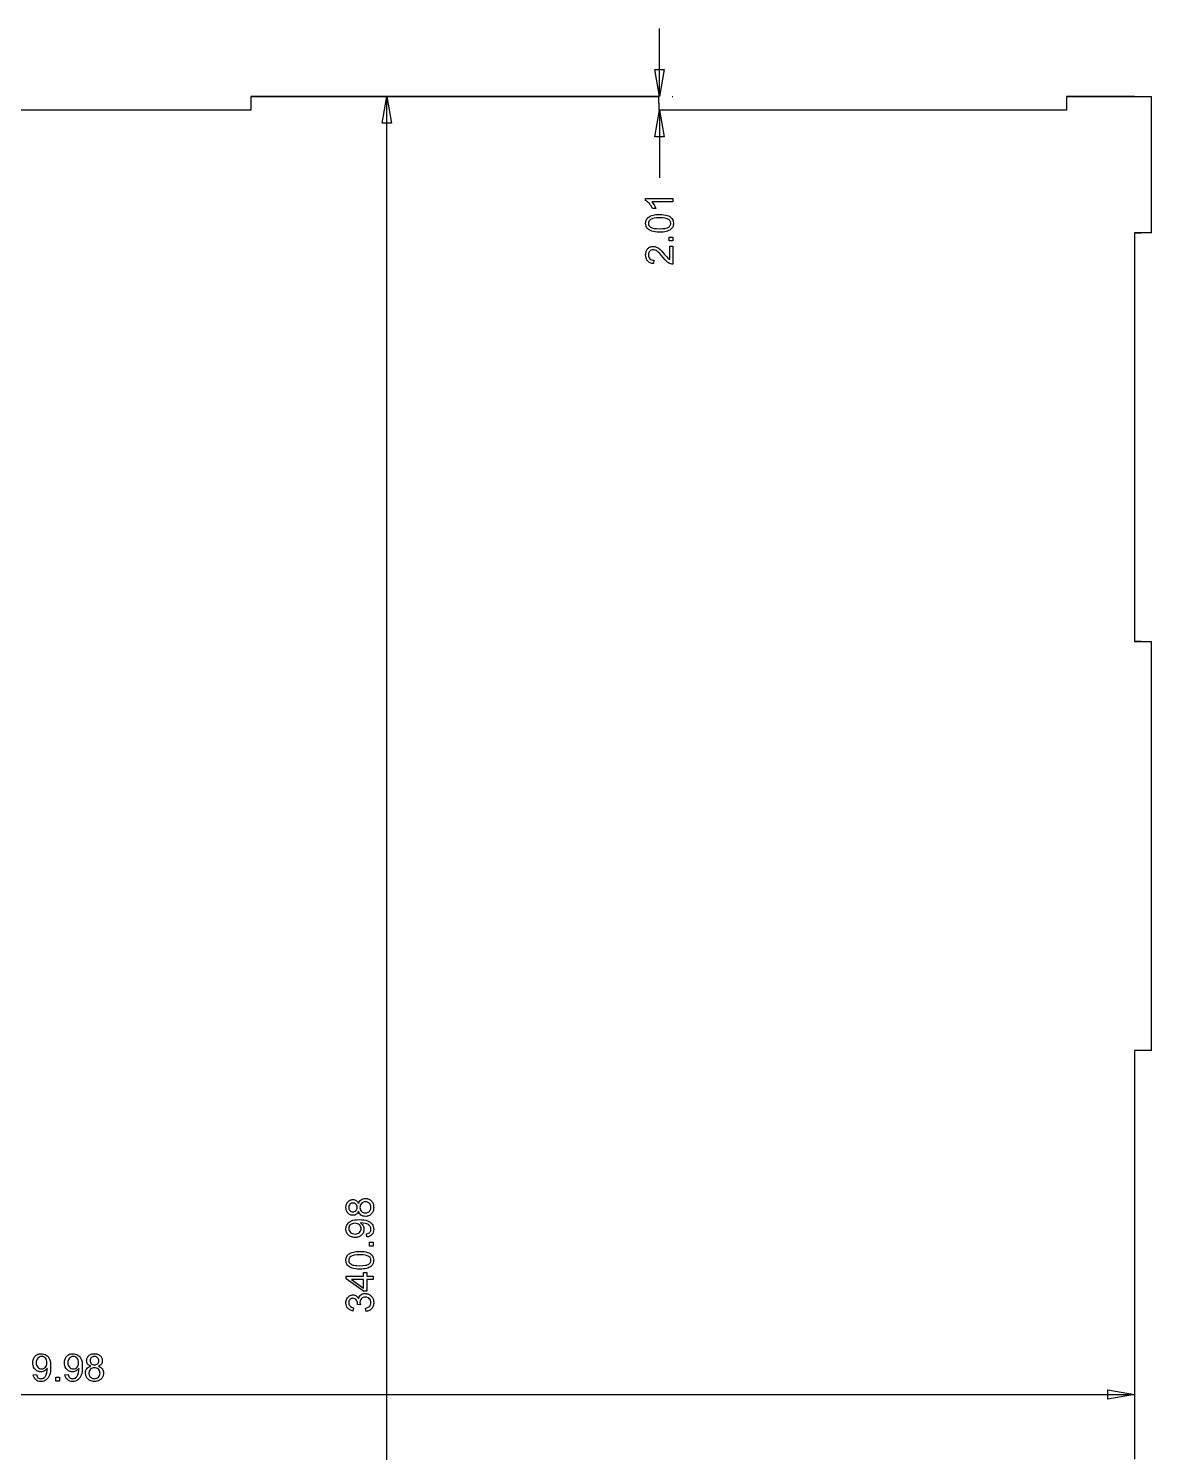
# Model space of a CAD drawing. Extents: x 4 to 590, y 49 to 419.
# Drawn here: x 167.3 to 332.5, y 209.9 to 419.5 of the extents above; entities that cross this region are included whole.
import ezdxf

# ---------------------------------------------------------------- set-up
doc = ezdxf.new("R2010")
doc.units = 0
doc.header["$LTSCALE"] = 10
doc.layers.add('Layer_1', color=7, linetype='CONTINUOUS')

msp = doc.modelspace()

# ---------------------------------------------------------------- linework, layer by layer
at = {"layer": 'Layer_1', "color": 7, "linetype": 'CONTINUOUS'}
for p, q in [((260.1, 409.5), (260.1, 419.49)), ((200, 409.5), (200, 408.5)), ((200, 409.5), (260, 409.5)), ((260, 409.5), (200, 409.5)), ((222, 409.5), (202, 409.5)), ((220, 68.52), (220, 409.5)), ((260, 408.5), (260, 409.5)), ((262, 409.5), (262.1, 409.5)), ((330, 409.5), (320, 409.5)), ((320, 409.5), (320, 408.5)), ((320, 409.5), (330, 409.5)), ((330, 409.5), (332.5, 409.5)), ((332.5, 389.44), (332.5, 409.5)), ((200, 407.49), (140, 407.49)), ((200, 408.5), (200, 407.49)), ((260, 408.5), (260, 407.49)), ((320, 407.49), (260, 407.49)), ((260.1, 407.49), (260.1, 397.5)), ((262.1, 407.49), (262, 407.49)), ((320, 408.5), (320, 407.49)), ((330, 389.44), (330, 329.27)), ((332.5, 389.44), (331, 389.44)), ((331, 329.27), (332.5, 329.27)), ((332.5, 269.1), (332.5, 329.27)), ((330, 269.1), (330, 208.93)), ((331, 269.1), (330, 269.1)), ((332.5, 269.1), (331, 269.1)), ((330, 220.45), (330, 210.93)), ((10.02, 218.45), (330, 218.45))]:
    msp.add_line(p, q, dxfattribs=at)
at = {"layer": 'Layer_1', "color": 7, "linetype": 'CONTINUOUS', "flags": 128}
for points in [[(260.1, 409.5), (259.41, 413.44), (260.79, 413.44), (260.1, 409.5)], [(220, 409.5), (220.69, 405.56), (219.31, 405.56), (220, 409.5)], [(260.1, 407.49), (260.79, 403.56), (259.41, 403.56), (260.1, 407.49)], [(262.1, 394.47), (262.1, 393.98), (258.97, 393.98), (259.14, 393.78), (259.31, 393.52), (259.46, 393.24), (259.56, 393), (259.09, 393), (258.99, 393.2), (258.87, 393.39), (258.75, 393.56), (258.62, 393.72), (258.48, 393.86), (258.35, 393.98), (258.21, 394.08), (258.08, 394.16), (258.08, 394.47), (262.1, 394.47)], [(260.13, 389.52), (259.79, 389.53), (259.49, 389.55), (259.22, 389.6), (258.99, 389.66), (258.78, 389.74), (258.6, 389.84), (258.45, 389.96), (258.32, 390.1), (258.22, 390.25), (258.14, 390.42), (258.1, 390.61), (258.08, 390.82), (258.09, 390.98), (258.12, 391.12), (258.16, 391.26), (258.21, 391.39), (258.29, 391.5), (258.37, 391.61), (258.47, 391.7), (258.59, 391.79), (258.72, 391.86), (258.86, 391.93), (259.01, 391.99), (259.18, 392.03), (259.37, 392.07), (259.59, 392.1), (259.85, 392.12), (260.13, 392.12), (260.46, 392.12), (260.76, 392.09), (261.03, 392.04), (261.26, 391.98), (261.47, 391.9), (261.65, 391.8), (261.8, 391.68), (261.93, 391.55), (262.04, 391.39), (262.11, 391.22), (262.15, 391.03), (262.17, 390.82), (262.16, 390.68), (262.14, 390.55), (262.11, 390.42), (262.06, 390.3), (262.01, 390.19), (261.93, 390.09), (261.85, 390), (261.75, 389.91), (261.62, 389.82), (261.46, 389.74), (261.29, 389.67), (261.1, 389.62), (260.88, 389.57), (260.65, 389.54), (260.4, 389.52), (260.13, 389.52)], [(260.13, 390.02), (260.58, 390.04), (260.95, 390.08), (261.1, 390.11), (261.23, 390.15), (261.35, 390.2), (261.44, 390.25), (261.58, 390.37), (261.64, 390.44), (261.68, 390.51), (261.72, 390.58), (261.74, 390.66), (261.76, 390.74), (261.76, 390.82), (261.76, 390.9), (261.74, 390.98), (261.72, 391.06), (261.68, 391.13), (261.64, 391.2), (261.58, 391.27), (261.44, 391.39), (261.34, 391.44), (261.23, 391.49), (261.1, 391.53), (260.95, 391.56), (260.58, 391.61), (260.13, 391.62), (259.67, 391.61), (259.31, 391.56), (259.15, 391.53), (259.02, 391.49), (258.91, 391.44), (258.81, 391.39), (258.67, 391.27), (258.62, 391.2), (258.57, 391.13), (258.54, 391.06), (258.51, 390.98), (258.5, 390.9), (258.49, 390.82), (258.51, 390.65), (258.56, 390.51), (258.65, 390.38), (258.78, 390.27), (258.88, 390.22), (259, 390.16), (259.14, 390.12), (259.3, 390.08), (259.48, 390.06), (259.67, 390.04), (260.13, 390.02)], [(262.1, 388.24), (261.54, 388.24), (261.54, 388.8), (262.1, 388.8), (262.1, 388.24)], [(331, 389.44), (330, 389.44), (331, 389.44)], [(261.63, 387.44), (262.1, 387.44), (262.1, 384.79), (261.93, 384.8), (261.76, 384.85), (261.62, 384.91), (261.49, 384.98), (261.36, 385.07), (261.23, 385.17), (261.09, 385.3), (260.94, 385.45), (260.62, 385.82), (260.37, 386.12), (260.14, 386.36), (259.94, 386.56), (259.77, 386.7), (259.62, 386.8), (259.47, 386.87), (259.32, 386.91), (259.18, 386.93), (259.04, 386.91), (258.91, 386.87), (258.8, 386.81), (258.69, 386.72), (258.6, 386.61), (258.54, 386.48), (258.5, 386.33), (258.49, 386.17), (258.5, 386.01), (258.54, 385.85), (258.61, 385.72), (258.7, 385.61), (258.82, 385.51), (258.96, 385.45), (259.11, 385.41), (259.29, 385.39), (259.24, 384.89), (259.1, 384.9), (258.97, 384.93), (258.85, 384.97), (258.74, 385.01), (258.64, 385.06), (258.54, 385.12), (258.46, 385.2), (258.38, 385.28), (258.31, 385.36), (258.25, 385.46), (258.2, 385.56), (258.16, 385.67), (258.13, 385.79), (258.1, 385.91), (258.08, 386.18), (258.09, 386.33), (258.1, 386.46), (258.13, 386.58), (258.16, 386.7), (258.21, 386.81), (258.26, 386.91), (258.33, 387.01), (258.4, 387.1), (258.49, 387.17), (258.57, 387.24), (258.66, 387.3), (258.76, 387.35), (258.86, 387.38), (258.97, 387.41), (259.08, 387.43), (259.19, 387.43), (259.31, 387.43), (259.43, 387.41), (259.55, 387.38), (259.67, 387.33), (259.78, 387.28), (259.9, 387.2), (260.03, 387.11), (260.15, 387.01), (260.46, 386.7), (260.86, 386.25), (261.17, 385.89), (261.36, 385.68), (261.49, 385.57), (261.63, 385.48), (261.63, 387.44)], [(331, 329.27), (330, 329.27), (331, 329.27)], [(215.83, 245.44), (215.77, 245.29), (215.7, 245.17), (215.61, 245.07), (215.51, 244.98), (215.4, 244.92), (215.28, 244.87), (215.15, 244.85), (215.02, 244.84), (214.91, 244.84), (214.81, 244.86), (214.71, 244.88), (214.61, 244.92), (214.52, 244.96), (214.44, 245.01), (214.36, 245.08), (214.28, 245.15), (214.21, 245.23), (214.15, 245.32), (214.1, 245.42), (214.06, 245.52), (214.03, 245.62), (214, 245.74), (213.98, 245.99), (214, 246.24), (214.03, 246.35), (214.06, 246.46), (214.1, 246.56), (214.15, 246.66), (214.22, 246.75), (214.29, 246.83), (214.37, 246.9), (214.45, 246.97), (214.53, 247.02), (214.63, 247.07), (214.72, 247.1), (214.82, 247.13), (214.92, 247.14), (215.03, 247.15), (215.16, 247.14), (215.29, 247.11), (215.41, 247.07), (215.51, 247), (215.61, 246.92), (215.7, 246.82), (215.77, 246.7), (215.83, 246.56), (215.9, 246.73), (215.99, 246.88), (216.09, 247.01), (216.22, 247.12), (216.36, 247.2), (216.51, 247.26), (216.68, 247.3), (216.86, 247.31), (216.98, 247.31), (217.1, 247.29), (217.22, 247.26), (217.33, 247.22), (217.43, 247.17), (217.53, 247.11), (217.63, 247.03), (217.72, 246.95), (217.8, 246.86), (217.87, 246.75), (217.93, 246.65), (217.98, 246.53), (218.02, 246.41), (218.05, 246.28), (218.06, 246.14), (218.07, 245.99), (218.06, 245.85), (218.05, 245.71), (218.02, 245.58), (217.98, 245.46), (217.93, 245.34), (217.87, 245.24), (217.8, 245.13), (217.72, 245.04), (217.63, 244.95), (217.53, 244.88), (217.43, 244.82), (217.32, 244.77), (217.21, 244.73), (217.09, 244.7), (216.97, 244.68), (216.84, 244.68), (216.66, 244.69), (216.48, 244.73), (216.33, 244.79), (216.19, 244.87), (216.07, 244.98), (215.97, 245.11), (215.89, 245.27), (215.83, 245.44)], [(215, 245.34), (215.13, 245.35), (215.26, 245.39), (215.37, 245.44), (215.46, 245.52), (215.54, 245.62), (215.6, 245.73), (215.63, 245.86), (215.64, 246), (215.63, 246.13), (215.6, 246.26), (215.54, 246.37), (215.46, 246.46), (215.37, 246.54), (215.27, 246.6), (215.15, 246.63), (215.03, 246.64), (214.9, 246.63), (214.78, 246.6), (214.67, 246.54), (214.57, 246.46), (214.49, 246.36), (214.43, 246.25), (214.4, 246.13), (214.39, 245.99), (214.4, 245.86), (214.43, 245.73), (214.49, 245.62), (214.57, 245.53), (214.66, 245.44), (214.77, 245.39), (214.88, 245.35), (215, 245.34)], [(216.85, 245.18), (216.95, 245.19), (217.05, 245.21), (217.15, 245.24), (217.25, 245.28), (217.35, 245.34), (217.43, 245.4), (217.5, 245.48), (217.56, 245.58), (217.6, 245.68), (217.64, 245.78), (217.66, 245.89), (217.66, 246), (217.65, 246.17), (217.61, 246.32), (217.54, 246.46), (217.44, 246.58), (217.32, 246.68), (217.18, 246.75), (217.03, 246.8), (216.86, 246.81), (216.69, 246.8), (216.54, 246.75), (216.4, 246.68), (216.28, 246.57), (216.17, 246.45), (216.1, 246.31), (216.06, 246.15), (216.04, 245.98), (216.06, 245.82), (216.1, 245.67), (216.17, 245.53), (216.27, 245.41), (216.39, 245.31), (216.53, 245.24), (216.68, 245.2), (216.85, 245.18)], [(217.08, 241.65), (217.03, 242.12), (217.19, 242.16), (217.32, 242.21), (217.43, 242.27), (217.51, 242.35), (217.58, 242.44), (217.63, 242.54), (217.66, 242.66), (217.66, 242.78), (217.66, 242.89), (217.64, 243), (217.61, 243.09), (217.56, 243.18), (217.5, 243.26), (217.44, 243.34), (217.37, 243.4), (217.28, 243.46), (217.19, 243.51), (217.08, 243.56), (216.82, 243.64), (216.52, 243.7), (216.22, 243.72), (216.12, 243.71), (216.23, 243.63), (216.33, 243.54), (216.42, 243.43), (216.5, 243.31), (216.56, 243.18), (216.61, 243.05), (216.63, 242.9), (216.64, 242.76), (216.64, 242.64), (216.62, 242.52), (216.59, 242.41), (216.55, 242.3), (216.5, 242.2), (216.44, 242.1), (216.37, 242.01), (216.28, 241.92), (216.19, 241.84), (216.09, 241.77), (215.98, 241.71), (215.87, 241.66), (215.74, 241.62), (215.61, 241.6), (215.48, 241.58), (215.33, 241.57), (215.19, 241.58), (215.04, 241.6), (214.91, 241.62), (214.79, 241.66), (214.67, 241.71), (214.56, 241.78), (214.45, 241.85), (214.35, 241.93), (214.27, 242.03), (214.19, 242.12), (214.13, 242.23), (214.08, 242.34), (214.04, 242.45), (214.01, 242.57), (213.99, 242.7), (213.98, 242.83), (214, 243.02), (214.04, 243.21), (214.1, 243.38), (214.19, 243.55), (214.31, 243.7), (214.45, 243.83), (214.61, 243.94), (214.79, 244.04), (215.01, 244.11), (215.27, 244.16), (215.57, 244.19), (215.92, 244.2), (216.28, 244.19), (216.61, 244.16), (216.89, 244.11), (217.14, 244.04), (217.35, 243.94), (217.54, 243.83), (217.7, 243.7), (217.83, 243.54), (217.93, 243.37), (218.01, 243.19), (218.05, 242.99), (218.07, 242.77), (218.05, 242.55), (218, 242.35), (217.92, 242.16), (217.81, 242.01), (217.66, 241.87), (217.49, 241.77), (217.3, 241.69), (217.08, 241.65)], [(215.31, 243.66), (215.11, 243.64), (214.93, 243.6), (214.77, 243.53), (214.64, 243.43), (214.53, 243.32), (214.45, 243.19), (214.41, 243.04), (214.39, 242.89), (214.41, 242.73), (214.46, 242.59), (214.54, 242.45), (214.66, 242.32), (214.8, 242.22), (214.96, 242.14), (215.15, 242.09), (215.35, 242.08), (215.53, 242.09), (215.7, 242.14), (215.84, 242.21), (215.97, 242.31), (216.08, 242.43), (216.15, 242.57), (216.2, 242.72), (216.21, 242.88), (216.2, 243.04), (216.15, 243.19), (216.08, 243.32), (215.97, 243.44), (215.84, 243.54), (215.69, 243.6), (215.51, 243.65), (215.31, 243.66)], [(216.03, 236.91), (215.69, 236.92), (215.39, 236.95), (215.12, 237), (214.89, 237.06), (214.68, 237.14), (214.5, 237.24), (214.35, 237.36), (214.22, 237.49), (214.12, 237.65), (214.04, 237.82), (214, 238.01), (213.98, 238.22), (213.99, 238.37), (214.02, 238.52), (214.06, 238.66), (214.11, 238.78), (214.19, 238.9), (214.27, 239), (214.37, 239.1), (214.49, 239.18), (214.62, 239.26), (214.76, 239.33), (214.91, 239.38), (215.08, 239.43), (215.27, 239.47), (215.49, 239.5), (215.75, 239.52), (216.03, 239.52), (216.36, 239.51), (216.66, 239.49), (216.93, 239.44), (217.16, 239.38), (217.37, 239.3), (217.55, 239.2), (217.7, 239.08), (217.83, 238.95), (217.94, 238.79), (218.01, 238.62), (218.05, 238.43), (218.07, 238.22), (218.06, 238.08), (218.04, 237.94), (218.01, 237.82), (217.96, 237.7), (217.91, 237.59), (217.83, 237.49), (217.75, 237.4), (217.65, 237.31), (217.52, 237.22), (217.36, 237.14), (217.19, 237.07), (217, 237.01), (216.78, 236.97), (216.55, 236.94), (216.3, 236.92), (216.03, 236.91)], [(216.03, 237.42), (216.48, 237.43), (216.85, 237.48), (217, 237.51), (217.13, 237.55), (217.25, 237.6), (217.34, 237.65), (217.48, 237.77), (217.54, 237.84), (217.58, 237.91), (217.62, 237.98), (217.64, 238.06), (217.66, 238.14), (217.66, 238.22), (217.66, 238.3), (217.64, 238.38), (217.62, 238.46), (217.58, 238.53), (217.54, 238.6), (217.48, 238.67), (217.34, 238.79), (217.24, 238.84), (217.13, 238.89), (217, 238.93), (216.85, 238.96), (216.48, 239), (216.03, 239.02), (215.57, 239), (215.21, 238.96), (215.05, 238.93), (214.92, 238.89), (214.81, 238.84), (214.71, 238.79), (214.57, 238.66), (214.52, 238.6), (214.47, 238.53), (214.44, 238.45), (214.41, 238.38), (214.4, 238.3), (214.39, 238.21), (214.41, 238.05), (214.46, 237.91), (214.55, 237.78), (214.68, 237.67), (214.78, 237.61), (214.9, 237.56), (215.04, 237.52), (215.2, 237.48), (215.38, 237.45), (215.57, 237.43), (216.03, 237.42)], [(218, 240.3), (217.44, 240.3), (217.44, 240.86), (218, 240.86), (218, 240.3)], [(218, 235.38), (217.04, 235.38), (217.04, 233.65), (216.59, 233.65), (214, 235.47), (214, 235.87), (216.59, 235.87), (216.59, 236.41), (217.04, 236.41), (217.04, 235.87), (218, 235.87), (218, 235.38)], [(216.59, 235.38), (214.79, 235.38), (216.59, 234.13), (216.59, 235.38)], [(216.94, 230.7), (216.88, 231.19), (217.07, 231.24), (217.24, 231.31), (217.37, 231.39), (217.48, 231.48), (217.56, 231.59), (217.62, 231.71), (217.65, 231.83), (217.66, 231.98), (217.65, 232.14), (217.6, 232.29), (217.53, 232.43), (217.42, 232.56), (217.3, 232.67), (217.16, 232.74), (217, 232.78), (216.83, 232.8), (216.67, 232.79), (216.52, 232.74), (216.39, 232.68), (216.27, 232.58), (216.18, 232.46), (216.11, 232.33), (216.07, 232.18), (216.05, 232.02), (216.07, 231.86), (216.11, 231.67), (215.68, 231.72), (215.68, 231.8), (215.67, 231.96), (215.64, 232.1), (215.59, 232.24), (215.52, 232.37), (215.42, 232.48), (215.31, 232.56), (215.17, 232.6), (215.01, 232.62), (214.88, 232.61), (214.77, 232.57), (214.66, 232.52), (214.56, 232.44), (214.49, 232.34), (214.43, 232.23), (214.4, 232.1), (214.39, 231.96), (214.4, 231.83), (214.43, 231.7), (214.49, 231.59), (214.57, 231.49), (214.67, 231.4), (214.79, 231.33), (214.94, 231.28), (215.11, 231.24), (215.02, 230.75), (214.79, 230.81), (214.58, 230.9), (214.4, 231.01), (214.26, 231.16), (214.14, 231.33), (214.05, 231.52), (214, 231.73), (213.98, 231.95), (213.99, 232.11), (214.02, 232.27), (214.06, 232.42), (214.12, 232.56), (214.2, 232.69), (214.29, 232.8), (214.39, 232.9), (214.51, 232.98), (214.63, 233.04), (214.76, 233.09), (214.89, 233.11), (215.02, 233.12), (215.15, 233.12), (215.27, 233.09), (215.39, 233.05), (215.5, 232.98), (215.6, 232.91), (215.69, 232.81), (215.77, 232.7), (215.83, 232.57), (215.89, 232.74), (215.96, 232.89), (216.06, 233.02), (216.17, 233.12), (216.31, 233.21), (216.46, 233.27), (216.63, 233.31), (216.82, 233.32), (216.95, 233.31), (217.07, 233.3), (217.19, 233.27), (217.3, 233.23), (217.41, 233.17), (217.51, 233.11), (217.61, 233.03), (217.71, 232.94), (217.79, 232.84), (217.87, 232.73), (217.93, 232.62), (217.98, 232.51), (218.02, 232.38), (218.05, 232.25), (218.07, 232.12), (218.07, 231.97), (218.07, 231.84), (218.05, 231.72), (218.03, 231.6), (217.99, 231.49), (217.95, 231.38), (217.89, 231.28), (217.83, 231.19), (217.76, 231.1), (217.68, 231.02), (217.59, 230.94), (217.5, 230.88), (217.4, 230.82), (217.29, 230.78), (217.18, 230.74), (217.07, 230.72), (216.94, 230.7)], [(167.98, 221.38), (168.46, 221.42), (168.49, 221.27), (168.54, 221.13), (168.61, 221.03), (168.68, 220.94), (168.78, 220.87), (168.88, 220.83), (168.99, 220.8), (169.12, 220.79), (169.23, 220.8), (169.33, 220.81), (169.43, 220.85), (169.52, 220.89), (169.6, 220.95), (169.67, 221.01), (169.74, 221.09), (169.8, 221.17), (169.85, 221.26), (169.9, 221.37), (169.98, 221.64), (170.03, 221.93), (170.05, 222.24), (170.05, 222.34), (169.97, 222.22), (169.87, 222.12), (169.77, 222.03), (169.65, 221.96), (169.52, 221.89), (169.38, 221.85), (169.24, 221.82), (169.09, 221.81), (168.97, 221.82), (168.86, 221.83), (168.74, 221.86), (168.64, 221.9), (168.53, 221.95), (168.44, 222.01), (168.34, 222.09), (168.25, 222.17), (168.17, 222.26), (168.1, 222.36), (168.04, 222.47), (168, 222.59), (167.96, 222.71), (167.93, 222.84), (167.92, 222.98), (167.91, 223.12), (167.92, 223.27), (167.93, 223.41), (167.96, 223.54), (168, 223.67), (168.05, 223.79), (168.11, 223.9), (168.18, 224), (168.27, 224.1), (168.36, 224.19), (168.46, 224.26), (168.56, 224.32), (168.67, 224.38), (168.79, 224.42), (168.91, 224.45), (169.04, 224.46), (169.17, 224.47), (169.36, 224.46), (169.54, 224.42), (169.72, 224.35), (169.88, 224.26), (170.03, 224.14), (170.17, 224), (170.28, 223.84), (170.37, 223.66), (170.45, 223.44), (170.5, 223.18), (170.53, 222.88), (170.54, 222.54), (170.53, 222.17), (170.5, 221.85), (170.45, 221.56), (170.37, 221.31), (170.28, 221.1), (170.17, 220.91), (170.03, 220.75), (169.88, 220.62), (169.71, 220.52), (169.52, 220.44), (169.32, 220.4), (169.11, 220.39), (168.88, 220.4), (168.68, 220.45), (168.5, 220.53), (168.34, 220.65), (168.21, 220.79), (168.1, 220.96), (168.03, 221.16), (167.98, 221.38)], [(172.64, 221.38), (173.12, 221.42), (173.15, 221.27), (173.2, 221.13), (173.27, 221.03), (173.35, 220.94), (173.44, 220.87), (173.54, 220.83), (173.65, 220.8), (173.78, 220.79), (173.89, 220.8), (173.99, 220.81), (174.09, 220.85), (174.18, 220.89), (174.26, 220.95), (174.33, 221.01), (174.4, 221.09), (174.46, 221.17), (174.51, 221.26), (174.56, 221.37), (174.64, 221.64), (174.69, 221.93), (174.71, 222.24), (174.71, 222.34), (174.63, 222.22), (174.53, 222.12), (174.43, 222.03), (174.31, 221.96), (174.18, 221.89), (174.04, 221.85), (173.9, 221.82), (173.75, 221.81), (173.63, 221.82), (173.52, 221.83), (173.4, 221.86), (173.3, 221.9), (173.19, 221.95), (173.1, 222.01), (173, 222.09), (172.91, 222.17), (172.83, 222.26), (172.76, 222.36), (172.7, 222.47), (172.66, 222.59), (172.62, 222.71), (172.59, 222.84), (172.58, 222.98), (172.57, 223.12), (172.58, 223.27), (172.59, 223.41), (172.62, 223.54), (172.66, 223.67), (172.71, 223.79), (172.77, 223.9), (172.84, 224), (172.93, 224.1), (173.02, 224.19), (173.12, 224.26), (173.22, 224.32), (173.33, 224.38), (173.45, 224.42), (173.57, 224.45), (173.7, 224.46), (173.83, 224.47), (174.02, 224.46), (174.2, 224.42), (174.38, 224.35), (174.54, 224.26), (174.69, 224.14), (174.83, 224), (174.94, 223.84), (175.03, 223.66), (175.11, 223.44), (175.16, 223.18), (175.19, 222.88), (175.2, 222.54), (175.19, 222.17), (175.16, 221.85), (175.11, 221.56), (175.03, 221.31), (174.94, 221.1), (174.83, 220.91), (174.69, 220.75), (174.54, 220.62), (174.37, 220.52), (174.18, 220.44), (173.98, 220.4), (173.77, 220.39), (173.54, 220.4), (173.34, 220.45), (173.16, 220.53), (173, 220.65), (172.87, 220.79), (172.76, 220.96), (172.69, 221.16), (172.64, 221.38)], [(176.43, 222.62), (176.29, 222.68), (176.17, 222.76), (176.06, 222.84), (175.98, 222.94), (175.92, 223.05), (175.87, 223.17), (175.84, 223.3), (175.83, 223.44), (175.84, 223.55), (175.85, 223.65), (175.88, 223.75), (175.91, 223.84), (175.96, 223.93), (176.01, 224.01), (176.07, 224.1), (176.15, 224.17), (176.23, 224.24), (176.32, 224.3), (176.41, 224.35), (176.51, 224.4), (176.62, 224.43), (176.73, 224.45), (176.98, 224.47), (177.23, 224.45), (177.35, 224.43), (177.45, 224.39), (177.56, 224.35), (177.65, 224.3), (177.74, 224.24), (177.83, 224.17), (177.9, 224.09), (177.96, 224.01), (178.02, 223.92), (178.06, 223.83), (178.1, 223.73), (178.12, 223.63), (178.14, 223.53), (178.14, 223.42), (178.14, 223.29), (178.11, 223.16), (178.06, 223.05), (178, 222.94), (177.92, 222.84), (177.81, 222.76), (177.69, 222.68), (177.56, 222.62), (177.73, 222.55), (177.88, 222.47), (178.01, 222.36), (178.12, 222.24), (178.2, 222.09), (178.26, 221.94), (178.3, 221.78), (178.31, 221.6), (178.3, 221.47), (178.29, 221.35), (178.26, 221.23), (178.22, 221.12), (178.17, 221.02), (178.1, 220.92), (178.03, 220.82), (177.95, 220.73), (177.85, 220.65), (177.75, 220.58), (177.64, 220.52), (177.53, 220.47), (177.4, 220.43), (177.27, 220.41), (177.13, 220.39), (176.99, 220.39), (176.85, 220.39), (176.71, 220.41), (176.58, 220.43), (176.46, 220.47), (176.34, 220.52), (176.23, 220.58), (176.13, 220.65), (176.04, 220.74), (175.95, 220.83), (175.88, 220.92), (175.81, 221.02), (175.76, 221.13), (175.72, 221.24), (175.7, 221.36), (175.68, 221.48), (175.67, 221.61), (175.68, 221.8), (175.72, 221.97), (175.78, 222.12), (175.87, 222.26), (175.98, 222.38), (176.11, 222.49), (176.26, 222.56), (176.43, 222.62)], [(169.99, 223.14), (169.98, 223.34), (169.94, 223.52), (169.87, 223.68), (169.77, 223.81), (169.65, 223.92), (169.52, 224), (169.38, 224.05), (169.23, 224.06), (169.07, 224.05), (168.92, 224), (168.78, 223.91), (168.66, 223.8), (168.55, 223.65), (168.48, 223.49), (168.43, 223.31), (168.41, 223.1), (168.43, 222.92), (168.47, 222.76), (168.54, 222.61), (168.65, 222.48), (168.77, 222.38), (168.9, 222.3), (169.05, 222.26), (169.21, 222.24), (169.38, 222.26), (169.52, 222.3), (169.66, 222.38), (169.77, 222.48), (169.87, 222.61), (169.94, 222.77), (169.98, 222.94), (169.99, 223.14)], [(174.65, 223.14), (174.64, 223.34), (174.6, 223.52), (174.53, 223.68), (174.43, 223.81), (174.31, 223.92), (174.18, 224), (174.04, 224.05), (173.89, 224.06), (173.73, 224.05), (173.58, 224), (173.44, 223.91), (173.32, 223.8), (173.21, 223.65), (173.14, 223.49), (173.09, 223.31), (173.07, 223.1), (173.09, 222.92), (173.13, 222.76), (173.2, 222.61), (173.31, 222.48), (173.43, 222.38), (173.56, 222.3), (173.71, 222.26), (173.87, 222.24), (174.04, 222.26), (174.19, 222.3), (174.32, 222.38), (174.44, 222.48), (174.53, 222.61), (174.6, 222.77), (174.64, 222.94), (174.65, 223.14)], [(176.18, 221.61), (176.18, 221.5), (176.2, 221.4), (176.23, 221.3), (176.28, 221.2), (176.33, 221.11), (176.4, 221.03), (176.48, 220.96), (176.57, 220.9), (176.67, 220.85), (176.78, 220.82), (176.88, 220.8), (177, 220.79), (177.16, 220.8), (177.32, 220.85), (177.45, 220.92), (177.58, 221.02), (177.68, 221.14), (177.75, 221.27), (177.79, 221.42), (177.81, 221.59), (177.79, 221.76), (177.75, 221.92), (177.67, 222.05), (177.57, 222.18), (177.44, 222.28), (177.3, 222.35), (177.15, 222.4), (176.98, 222.41), (176.81, 222.4), (176.66, 222.35), (176.53, 222.28), (176.41, 222.18), (176.31, 222.06), (176.23, 221.92), (176.19, 221.77), (176.18, 221.61)], [(176.34, 223.45), (176.35, 223.32), (176.38, 223.2), (176.44, 223.09), (176.52, 222.99), (176.62, 222.91), (176.73, 222.86), (176.85, 222.82), (176.99, 222.81), (177.13, 222.82), (177.25, 222.86), (177.36, 222.91), (177.46, 222.99), (177.54, 223.08), (177.59, 223.19), (177.63, 223.3), (177.64, 223.43), (177.63, 223.56), (177.59, 223.68), (177.53, 223.78), (177.45, 223.88), (177.35, 223.96), (177.24, 224.02), (177.12, 224.05), (176.99, 224.07), (176.85, 224.05), (176.73, 224.02), (176.62, 223.96), (176.52, 223.89), (176.44, 223.79), (176.38, 223.69), (176.35, 223.58), (176.34, 223.45)], [(171.29, 220.45), (171.29, 221.01), (171.85, 221.01), (171.85, 220.45), (171.29, 220.45)], [(330, 218.45), (326.06, 217.76), (326.06, 219.15), (330, 218.45)]]:
    msp.add_lwpolyline(points, close=True, dxfattribs=at)

doc.saveas('drawing.dxf')
